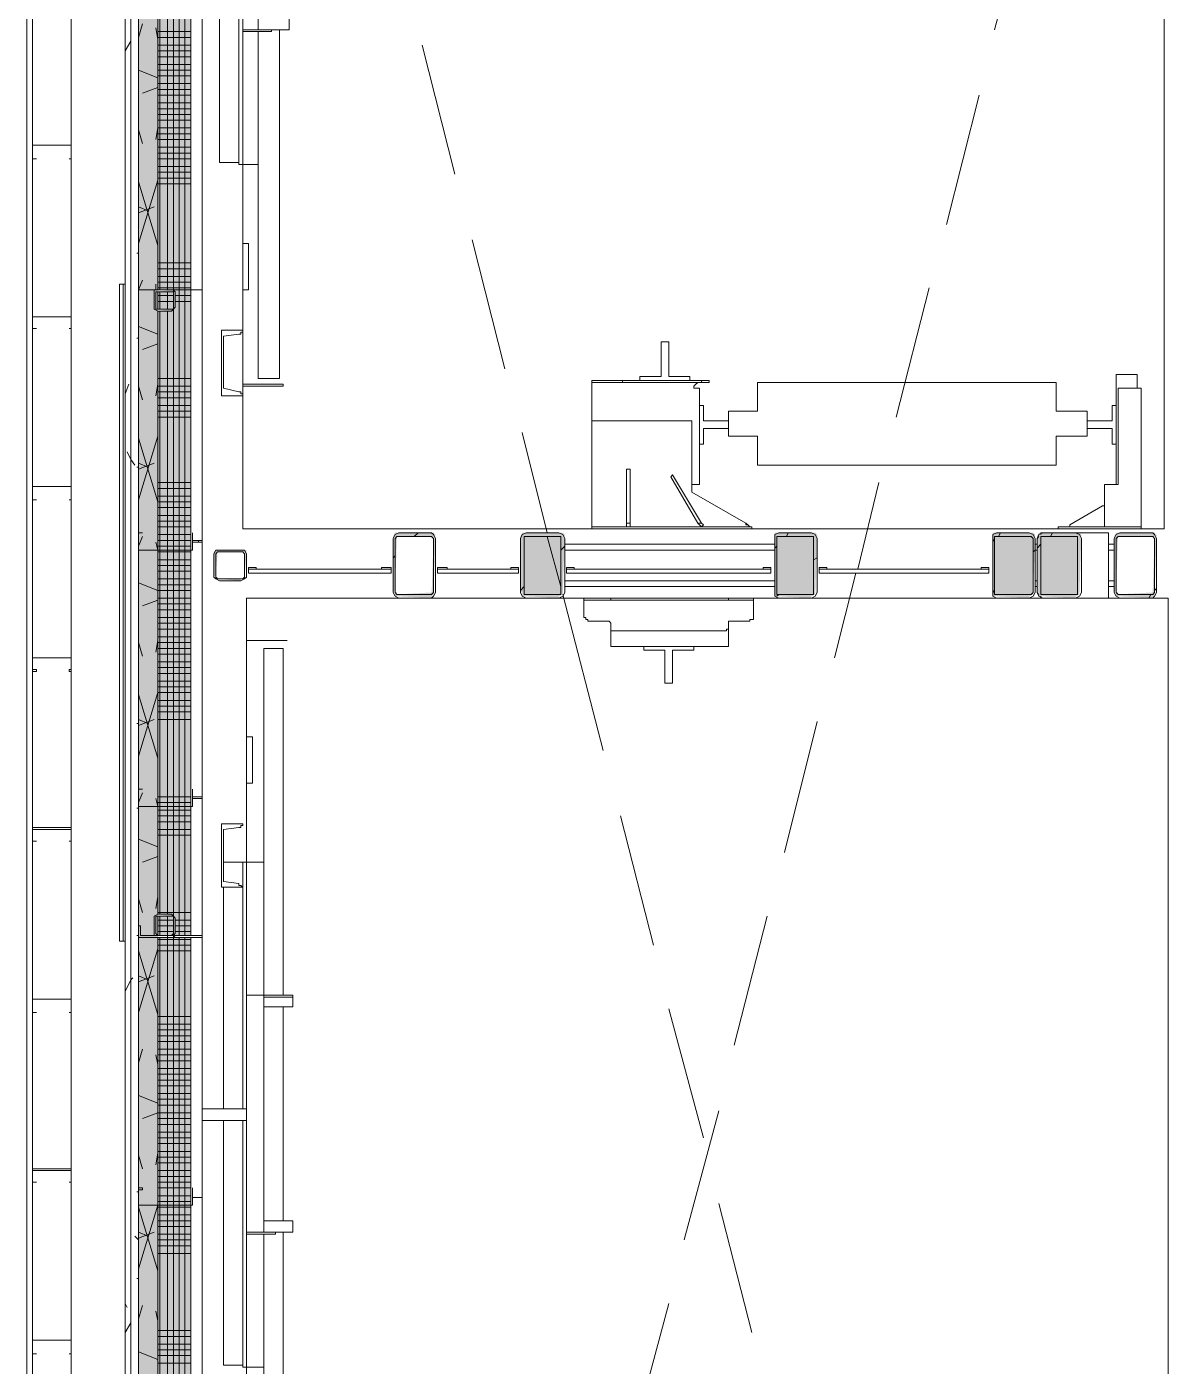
# Model space of a CAD drawing. Header units: metres. Extents: x 98 to 337, y -7 to 53.
# Drawn here: x 141.46 to 144.168, y 29.944 to 33.128 of the extents above; entities that cross this region are included whole.
import ezdxf

# ---------------------------------------------------------------- set-up
doc = ezdxf.new("R2010")
doc.units = ezdxf.units.M
doc.layers.add('PDF_Geometry', color=7, linetype='Continuous', lineweight=0, true_color=0xaaaaaa)
doc.layers.add('PDF_Solid Fills', color=7, linetype='Continuous', lineweight=0, true_color=0xffffff)

msp = doc.modelspace()

# ---------------------------------------------------------------- hatches: boundary and pattern name
at = {"layer": 'PDF_Solid Fills', "lineweight": 0, "transparency": 33554559}
for points in [[(141.7713, 25.4835), (141.7713, 35.522), (141.7255, 35.522), (141.7255, 25.4835)], [(141.7713, 25.4835), (141.7713, 35.522), (141.7255, 35.522), (141.7255, 25.4835)], [(142.431, 31.9208), (142.4265, 31.9253), (142.3348, 31.9253), (142.3303, 31.9162), (142.3303, 31.7833), (142.3348, 31.7879), (142.3394, 31.9162), (142.4265, 31.9162), (142.4219, 31.7833), (142.3394, 31.7787), (142.3394, 31.7833), (142.3348, 31.7833), (142.3348, 31.7741), (142.344, 31.7741), (142.4219, 31.7696), (142.4219, 31.7741), (142.4265, 31.7787)], [(142.738, 31.9208), (142.7335, 31.9253), (142.6372, 31.9253), (142.6327, 31.9162), (142.6327, 31.7833), (142.6372, 31.7833), (142.6372, 31.7741), (142.6464, 31.7741), (142.7243, 31.7696), (142.7243, 31.7741), (142.7335, 31.7787)], [(143.2374, 31.7741), (143.2466, 31.7741), (143.3245, 31.7696), (143.3245, 31.7741), (143.3337, 31.7787), (143.3382, 31.919), (143.3382, 31.9209), (143.3337, 31.9253), (143.2374, 31.9253)], [(143.8559, 31.9208), (143.8514, 31.9253), (143.7552, 31.9253), (143.7552, 31.7741), (143.7643, 31.7741), (143.8422, 31.7696), (143.8422, 31.7741), (143.8514, 31.7787)], [(143.9659, 31.9208), (143.9613, 31.9253), (143.8651, 31.9253), (143.8605, 31.9162), (143.8605, 31.7833), (143.8651, 31.7833), (143.8651, 31.7741), (143.8743, 31.7741), (143.9521, 31.7696), (143.9521, 31.7741), (143.9613, 31.7787)], [(144.1446, 31.9208), (144.14, 31.9253), (144.0484, 31.9253), (144.0438, 31.9162), (144.0438, 31.7833), (144.0484, 31.7879), (144.053, 31.9162), (144.14, 31.9162), (144.1354, 31.7833), (144.053, 31.7787), (144.053, 31.7833), (144.0484, 31.7833), (144.0484, 31.7741), (144.0576, 31.7741), (144.1354, 31.7696), (144.1354, 31.7741), (144.14, 31.7787)]]:
    msp.add_hatch(color=256, dxfattribs=at).paths.add_polyline_path(points)
h = msp.add_hatch(color=256, dxfattribs=at)
h.paths.add_polyline_path([(141.7713, 34.9447), (141.8491, 34.9447), (141.8491, 35.4441), (141.7713, 35.4441)])
h.paths.add_polyline_path([(141.8034, 28.1913), (141.7713, 28.1867), (141.7713, 26.8809), (141.8034, 26.8809), (141.7713, 26.8763), (141.7713, 26.8351), (141.8034, 26.8351), (141.7713, 26.8305), (141.7713, 25.5569), (141.8491, 25.5569), (141.8491, 30.9632), (141.7713, 30.9632), (141.7713, 29.7353), (141.8034, 29.7353), (141.7713, 29.7307), (141.7713, 29.6895), (141.8034, 29.6895), (141.7713, 29.685), (141.7713, 28.2371), (141.8034, 28.2371), (141.7713, 28.2325), (141.7713, 28.1913)])
h.paths.add_polyline_path([(141.7713, 32.4569), (141.8034, 32.4569), (141.7713, 32.4523), (141.7713, 31.0182), (141.8034, 31.0182), (141.7713, 31.0136), (141.7713, 30.9678), (141.8491, 30.9678), (141.8491, 34.9401), (141.7713, 34.9401), (141.7713, 33.8405), (141.8034, 33.8405), (141.7713, 33.8359), (141.7713, 33.7947), (141.8034, 33.7947), (141.7713, 33.7901), (141.7713, 32.5027), (141.8034, 32.5027), (141.7713, 32.4981)])
h = msp.add_hatch(color=256, dxfattribs=at)
h.paths.add_polyline_path([(141.7713, 34.9447), (141.8491, 34.9447), (141.8491, 35.4441), (141.7713, 35.4441)])
h.paths.add_polyline_path([(141.8034, 28.1913), (141.7713, 28.1867), (141.7713, 26.8809), (141.8034, 26.8809), (141.7713, 26.8763), (141.7713, 26.8351), (141.8034, 26.8351), (141.7713, 26.8305), (141.7713, 25.5569), (141.8491, 25.5569), (141.8491, 30.9632), (141.7713, 30.9632), (141.7713, 29.7353), (141.8034, 29.7353), (141.7713, 29.7307), (141.7713, 29.6895), (141.8034, 29.6895), (141.7713, 29.685), (141.7713, 28.2371), (141.8034, 28.2371), (141.7713, 28.2325), (141.7713, 28.1913)])
h.paths.add_polyline_path([(141.7713, 32.4569), (141.8034, 32.4569), (141.7713, 32.4523), (141.7713, 31.0182), (141.8034, 31.0182), (141.7713, 31.0136), (141.7713, 30.9678), (141.8491, 30.9678), (141.8491, 34.9401), (141.7713, 34.9401), (141.7713, 33.8405), (141.8034, 33.8405), (141.7713, 33.8359), (141.7713, 33.7947), (141.8034, 33.7947), (141.7713, 33.7901), (141.7713, 32.5027), (141.8034, 32.5027), (141.7713, 32.4981)])
h = msp.add_hatch(color=256, dxfattribs=at)
h.paths.add_polyline_path([(141.9088, 31.82), (141.9133, 31.8154), (141.9133, 31.82)])
h.paths.add_polyline_path([(141.9179, 31.8154), (141.9682, 31.8109), (141.9683, 31.8109), (141.9683, 31.8154)])
h.paths.add_polyline_path([(141.9775, 31.82), (141.9729, 31.82), (141.9775, 31.8154)])
h.paths.add_polyline_path([(141.9042, 31.82), (141.9088, 31.8245), (141.9133, 31.8796), (141.9775, 31.8796), (141.9775, 31.82), (141.982, 31.8842), (141.9088, 31.8842), (141.9042, 31.8796)])

# ---------------------------------------------------------------- linework, layer by layer
at = {"layer": 'PDF_Geometry', "lineweight": 0}
for points in [[(141.5651, 34.0788), (141.5697, 34.0788), (141.5697, 35.5861), (141.5697, 35.6045), (141.4597, 35.6045), (141.4597, 34.0788), (141.4597, 26.7343), (141.4734, 26.7343), (141.5651, 26.7343)], [(141.7071, 25.4148), (141.7071, 35.5861), (141.6934, 35.5861), (141.6934, 25.4148)], [(141.7071, 35.5724), (141.7071, 25.4331), (141.7255, 25.4331), (141.7255, 35.5724)], [(141.8767, 34.7386), (142.4448, 34.7386), (141.8767, 34.7386), (141.8492, 34.7386), (141.8492, 34.3308), (141.8492, 33.7901), (141.8492, 33.135), (141.8492, 32.5027), (141.8492, 31.8842), (141.8492, 31.2747), (141.8492, 30.9678), (141.8492, 31.2747), (141.8492, 31.8842), (141.8492, 32.5027), (141.8492, 33.135), (141.8492, 33.7901), (141.8492, 34.3308), (141.8492, 34.7386)], [(141.9729, 34.6332), (141.9729, 31.9345), (144.163, 31.9345), (144.163, 34.6332), (141.9729, 34.6332), (141.9729, 31.9345), (144.163, 31.9345), (144.163, 34.6332)], [(141.7713, 32.5027), (141.7713, 33.135), (141.7713, 33.7901), (141.7713, 33.135)], [(142.0095, 33.1487), (142.0829, 33.1487), (142.0829, 33.1212), (142.0095, 33.1212)], [(141.7346, 33.135), (141.7255, 33.1029)], [(141.7667, 33.1258), (141.7713, 33.0983)], [(142.0416, 33.1212), (141.9729, 33.1212), (141.9729, 33.0892), (141.9729, 33.1166), (142.0416, 33.1166)], [(142.0599, 32.8188), (142.0599, 33.1212)], [(141.6934, 33.0708), (141.7071, 33.0937)], [(141.7255, 33.0249), (141.7713, 33.0067)], [(141.8492, 33.0387), (141.7713, 33.0387)], [(141.7713, 32.9838), (141.7346, 32.97)], [(141.7255, 32.8829), (141.7346, 32.8509)], [(141.7713, 32.8875), (141.7667, 32.8601)], [(141.5651, 32.8143), (141.5651, 32.8463), (141.4734, 32.8463), (141.4734, 32.8143), (141.4826, 32.8143), (141.4734, 32.8143), (141.4734, 32.8463), (141.5651, 32.8463), (141.5651, 32.8143), (141.5605, 32.8143)], [(141.7713, 32.7638), (141.7255, 32.6126)], [(141.7255, 32.7592), (141.7713, 32.608)], [(141.7255, 32.6997), (141.7483, 32.6905)], [(141.7621, 32.6997), (141.7255, 32.6859)], [(141.9866, 32.5027), (141.9866, 32.6126), (141.9775, 32.6126), (141.9729, 32.6126), (141.9729, 32.5027), (141.9775, 32.5027)], [(141.7255, 32.5898), (141.7209, 32.5898)], [(141.6797, 30.954), (141.6797, 32.5164)], [(141.6888, 32.5164), (141.6843, 32.5164), (141.6797, 32.5164), (141.6843, 32.5164), (141.6888, 32.5164), (141.6934, 32.5164)], [(141.6797, 30.954), (141.6797, 32.5164)], [(141.6888, 32.5164), (141.6843, 32.5164), (141.6797, 32.5164), (141.6843, 32.5164), (141.6888, 32.5164), (141.6934, 32.5164)], [(141.6888, 30.954), (141.6888, 32.5164)], [(141.6888, 30.954), (141.6888, 32.5164)], [(141.6934, 32.5164), (141.6934, 30.954)], [(141.6934, 32.5164), (141.6934, 30.954)], [(141.7346, 32.5256), (141.7255, 32.5027), (141.7255, 32.4935), (141.7255, 32.5027)], [(141.7667, 32.5164), (141.7667, 32.5027), (141.7713, 32.5027), (141.7667, 32.5027)], [(141.7255, 32.5027), (141.7255, 32.4797), (141.7255, 32.5027), (141.8767, 32.5027), (141.8767, 32.4294), (141.8767, 32.5027)], [(141.7621, 32.4981), (141.7621, 32.5027), (141.7713, 32.5027), (141.8034, 32.5027), (141.808, 32.5027), (141.8125, 32.4981), (141.8125, 32.4614), (141.808, 32.4569), (141.8034, 32.4523), (141.7713, 32.4523), (141.7621, 32.4569), (141.7621, 32.4614)], [(141.7713, 32.4569), (141.8034, 32.4569), (141.808, 32.4569), (141.808, 32.4614), (141.808, 32.4981), (141.8034, 32.4981), (141.7713, 32.4981), (141.7667, 32.4981), (141.7667, 32.4614), (141.7667, 32.4569)], [(141.7713, 32.4981), (141.7713, 32.4889)], [(141.7713, 32.4569), (141.7713, 32.4981)], [(141.7713, 31.0182), (141.7713, 31.2747), (141.7713, 31.8842), (141.7713, 32.4523), (141.7713, 31.8842), (141.7713, 31.2747)], [(141.5651, 32.411), (141.5651, 32.4385), (141.4734, 32.4385), (141.4734, 32.411), (141.4826, 32.411), (141.4734, 32.411), (141.4734, 32.4385), (141.5651, 32.4385), (141.5651, 32.411), (141.5605, 32.411)], [(141.7255, 32.3881), (141.7209, 32.3881)], [(141.7255, 32.4156), (141.7713, 32.3973)], [(141.9729, 32.4065), (141.9729, 32.4019), (141.9683, 32.4019), (141.9683, 32.3973), (141.9637, 32.3973), (141.927, 32.3927), (141.927, 32.269), (141.9637, 32.2599), (141.9683, 32.2599), (141.9683, 32.2553), (141.9729, 32.2553), (141.9729, 32.2507), (141.9225, 32.2507), (141.9225, 32.4065)], [(141.7713, 32.3743), (141.7346, 32.3607)], [(142.9671, 32.3789), (142.9671, 32.2965), (142.9167, 32.2965), (142.9167, 32.2873), (143.0358, 32.2873), (143.0358, 32.2965), (142.9854, 32.2965), (142.9854, 32.3789)], [(142.0691, 32.2736), (142.0691, 32.2781), (141.9729, 32.2781), (141.9729, 32.3469), (141.9729, 32.2736)], [(141.9729, 32.2965), (141.9729, 32.3377)], [(141.9729, 32.3377), (141.9729, 32.2965)], [(141.6934, 32.2553), (141.7026, 32.2781)], [(141.7255, 32.2736), (141.7346, 32.2415)], [(141.7713, 32.2781), (141.7667, 32.2507)], [(143.0588, 32.269), (143.0588, 32.2278)], [(143.1962, 32.214), (143.1962, 32.2827), (143.9063, 32.2827), (143.9063, 32.214), (143.9797, 32.214), (143.9797, 32.1545), (143.9063, 32.1545), (143.9063, 32.0858), (143.1962, 32.0858), (143.1962, 32.1545), (143.1274, 32.1545), (143.1274, 32.214)], [(143.1274, 32.1728), (143.1274, 32.1911), (143.0679, 32.1911), (143.0679, 32.2278), (143.0588, 32.2278), (143.0588, 32.1361), (143.0679, 32.1361), (143.0679, 32.1728)], [(143.9797, 32.1911), (143.9797, 32.1728), (144.0392, 32.1728), (144.0392, 32.1361), (144.0484, 32.1361), (144.0484, 32.2278), (144.0392, 32.2278), (144.0392, 32.1911)], [(142.8022, 31.9391), (143.1825, 31.9391), (143.1779, 31.9391), (143.1733, 31.9437), (143.1687, 31.9483), (143.1733, 31.9437), (143.1779, 31.9391), (143.1825, 31.9391), (143.1779, 31.9391), (143.1733, 31.9437), (143.1687, 31.9437), (143.1687, 31.9483), (143.0404, 32.0216), (143.0404, 32.1911), (142.8022, 32.1911), (142.8022, 31.9483), (142.8022, 31.9437), (142.8022, 31.9391), (142.8022, 31.9345)], [(141.7713, 32.1545), (141.7255, 32.0032)], [(141.7255, 32.1499), (141.7713, 31.9987)], [(143.0588, 32.1361), (143.0588, 32.0399)], [(141.698, 32.1178), (141.7071, 32.0994), (141.7163, 32.0858), (141.7071, 32.0994)], [(141.7255, 32.0812), (141.7209, 32.0812)], [(141.7255, 32.0903), (141.7483, 32.0812)], [(141.7621, 32.0903), (141.7255, 32.0766)], [(142.8938, 31.9391), (142.8846, 31.9391), (142.8846, 31.9483), (142.8846, 32.0766), (142.8938, 32.0766), (142.8938, 31.9483)], [(141.5651, 32.0032), (141.5651, 32.0308), (141.5651, 32.0354), (141.4734, 32.0354), (141.4734, 32.0308), (141.4734, 32.0032), (141.4826, 32.0032), (141.4734, 32.0032), (141.4734, 32.0308), (141.4734, 32.0354), (141.5651, 32.0354), (141.5651, 32.0308), (141.5651, 32.0032), (141.5605, 32.0032)], [(143.0679, 31.9437), (143.0634, 31.9391), (143.0542, 31.9483), (142.99, 32.0582), (142.9946, 32.0628), (143.0634, 31.9483)], [(144.0209, 32.0399), (144.0484, 32.0399), (144.0209, 32.0399), (144.0209, 31.9896)], [(143.9385, 31.9391), (143.9385, 31.9437), (144.0163, 31.9896), (144.0209, 31.9896), (144.0163, 31.9896), (143.9385, 31.9437)], [(141.8538, 31.907), (141.8767, 31.907), (141.8767, 31.9025), (141.8767, 31.8887), (141.8767, 31.9253), (141.8767, 31.9208), (141.8767, 31.9253), (141.8767, 31.8842), (141.8767, 31.9025), (141.8538, 31.9025), (141.8538, 31.8842), (141.7255, 31.8842), (141.7255, 31.9253), (141.7346, 31.9253), (141.7255, 31.9253), (141.7255, 31.8842), (141.8538, 31.8842), (141.8538, 31.9253)], [(141.7346, 31.9162), (141.7255, 31.8933)], [(142.431, 31.9116), (142.4265, 31.9208), (142.4219, 31.9253), (142.344, 31.9253), (142.3348, 31.9208), (142.3303, 31.9116), (142.3303, 31.7833), (142.3348, 31.7741), (142.344, 31.7696), (142.4219, 31.7696), (142.4265, 31.7741), (142.431, 31.7833)], [(142.344, 31.9162), (142.4219, 31.9162), (142.4265, 31.9116), (142.4265, 31.7833), (142.4219, 31.7787), (142.344, 31.7787), (142.3394, 31.7787), (142.3348, 31.7833), (142.3348, 31.9116), (142.3394, 31.9162)], [(142.738, 31.9116), (142.7335, 31.9208), (142.7243, 31.9253), (142.6464, 31.9253), (142.6372, 31.9208), (142.6327, 31.9116), (142.6327, 31.7833), (142.6372, 31.7741), (142.6464, 31.7696), (142.7243, 31.7696), (142.7335, 31.7741), (142.738, 31.7833)], [(142.6464, 31.9162), (142.7243, 31.9162), (142.7289, 31.9162), (142.7289, 31.9116), (142.7289, 31.7833), (142.7289, 31.7787), (142.7243, 31.7787), (142.6464, 31.7787), (142.6418, 31.7787), (142.6418, 31.7833), (142.6418, 31.9116), (142.6418, 31.9162)], [(143.1046, 31.9345), (143.1, 31.9345), (143.1046, 31.9345), (143.1458, 31.9345), (143.1046, 31.9345), (143.1, 31.9345)], [(143.3383, 31.9116), (143.3337, 31.9208), (143.3245, 31.9253), (143.2466, 31.9253), (143.2374, 31.9208), (143.2374, 31.9116), (143.2374, 31.7833), (143.2374, 31.7741), (143.2466, 31.7696), (143.3245, 31.7696), (143.3337, 31.7741), (143.3383, 31.7833)], [(143.2466, 31.9162), (143.3245, 31.9162), (143.3291, 31.9162), (143.3291, 31.9116), (143.3291, 31.7833), (143.3291, 31.7787), (143.3245, 31.7787), (143.2466, 31.7787), (143.242, 31.7787), (143.242, 31.7833), (143.242, 31.9116), (143.242, 31.9162)], [(143.8559, 31.9116), (143.8514, 31.9208), (143.8422, 31.9253), (143.7643, 31.9253), (143.7552, 31.9208), (143.7552, 31.9116), (143.7552, 31.7833), (143.7552, 31.7741), (143.7643, 31.7696), (143.8422, 31.7696), (143.8514, 31.7741), (143.8559, 31.7833)], [(143.7643, 31.9162), (143.8422, 31.9162), (143.8468, 31.9162), (143.8514, 31.9116), (143.8514, 31.7833), (143.8468, 31.7787), (143.8422, 31.7787), (143.7643, 31.7787), (143.7597, 31.7787), (143.7597, 31.7833), (143.7597, 31.9116), (143.7597, 31.9162)], [(143.8605, 31.7833), (143.8651, 31.7741), (143.8743, 31.7696), (143.9521, 31.7696), (143.9613, 31.7741), (143.9659, 31.7833), (143.9659, 31.9116), (143.9613, 31.9208), (143.9521, 31.9253), (143.8743, 31.9253), (143.8651, 31.9208), (143.8605, 31.9116)], [(143.8605, 31.8979), (143.8605, 31.9116), (143.8651, 31.9162), (143.8605, 31.9116)], [(143.9521, 31.7787), (143.8743, 31.7787), (143.8697, 31.7787), (143.8697, 31.7833), (143.8697, 31.9116), (143.8697, 31.9162), (143.8743, 31.9162), (143.9521, 31.9162), (143.9567, 31.9162), (143.9567, 31.9116), (143.9567, 31.7833), (143.9567, 31.7787)], [(143.8743, 31.9253), (143.9521, 31.9253)], [(144.0301, 31.8979), (144.0301, 31.9116), (144.0301, 31.9162), (144.0301, 31.9208), (144.0301, 31.9162), (144.0301, 31.9116)], [(144.1446, 31.9116), (144.14, 31.9208), (144.1354, 31.9253), (144.0576, 31.9253), (144.0484, 31.9208), (144.0438, 31.9116), (144.0438, 31.7833), (144.0484, 31.7741), (144.0576, 31.7696), (144.1354, 31.7696), (144.14, 31.7741), (144.1446, 31.7833)], [(144.0576, 31.9162), (144.1354, 31.9162), (144.14, 31.9116), (144.14, 31.7833), (144.1354, 31.7787), (144.0576, 31.7787), (144.053, 31.7787), (144.0484, 31.7833), (144.0484, 31.9116), (144.053, 31.9162)], [(144.085, 31.9345), (144.0667, 31.9345)], [(141.7255, 31.8887), (141.7255, 31.8842)], [(141.7667, 31.9025), (141.7713, 31.8842), (141.7713, 31.8796), (141.7713, 31.8842)], [(141.9042, 31.82), (141.9088, 31.8154), (141.9179, 31.8109), (141.9683, 31.8109), (141.9775, 31.8154), (141.982, 31.82), (141.982, 31.875), (141.9775, 31.8842), (141.9683, 31.8842), (141.9179, 31.8842), (141.9088, 31.8842), (141.9042, 31.875)], [(141.9683, 31.8154), (141.9179, 31.8154), (141.9133, 31.8154), (141.9088, 31.82), (141.9088, 31.875), (141.9133, 31.8796), (141.9179, 31.8796), (141.9683, 31.8796), (141.9729, 31.8796), (141.9775, 31.875), (141.9775, 31.82), (141.9729, 31.8154)], [(143.2374, 31.8979), (142.738, 31.8979), (142.738, 31.8842), (143.2374, 31.8842)], [(143.8559, 31.8979), (143.8605, 31.8979)], [(143.8605, 31.8109), (143.8605, 31.8842)], [(144.0301, 31.8979), (144.0438, 31.8979)], [(144.0301, 31.8109), (144.0301, 31.8842)], [(142.005, 31.8429), (142.005, 31.8383), (141.9866, 31.8383), (141.9866, 31.8429)], [(142.3257, 31.8429), (142.3257, 31.8383), (142.3027, 31.8383), (142.3027, 31.8429)], [(142.4586, 31.8429), (142.4586, 31.8383), (142.4356, 31.8383), (142.4356, 31.8429)], [(142.6281, 31.8429), (142.6281, 31.8383), (142.6097, 31.8383), (142.6097, 31.8429)], [(142.7426, 31.8429), (142.7426, 31.8383)], [(142.7609, 31.8429), (142.7426, 31.8429), (142.7609, 31.8429), (142.7609, 31.8383)], [(142.7609, 31.8429), (142.7609, 31.8383), (142.7426, 31.8383), (142.7426, 31.8429)], [(143.2283, 31.8429), (143.2099, 31.8429), (143.2099, 31.8383), (143.2099, 31.8429), (143.2283, 31.8429), (143.2283, 31.8383)], [(143.2283, 31.8429), (143.2283, 31.8383), (143.2099, 31.8383), (143.2099, 31.8429)], [(143.3611, 31.8429), (143.3611, 31.8383), (143.3428, 31.8383), (143.3428, 31.8429)], [(143.746, 31.8429), (143.746, 31.8383), (143.7277, 31.8383), (143.7277, 31.8429)], [(142.3257, 31.8383), (141.9866, 31.8383), (141.9866, 31.8291), (142.3257, 31.8291)], [(142.4356, 31.8291), (142.6281, 31.8291), (142.6281, 31.8383), (142.4356, 31.8383)], [(142.7426, 31.8291), (142.7426, 31.8383), (143.2283, 31.8383), (143.2283, 31.8291)], [(142.7426, 31.8291), (142.7426, 31.8383), (143.2283, 31.8383), (143.2283, 31.8291)], [(142.7426, 31.8291), (143.2283, 31.8291), (143.2283, 31.8383), (142.7426, 31.8383)], [(143.3428, 31.8291), (143.746, 31.8291), (143.746, 31.8383), (143.3428, 31.8383)], [(141.7255, 31.8063), (141.7713, 31.7879)], [(143.2374, 31.8109), (142.738, 31.8109), (142.738, 31.7971), (143.2374, 31.7971)], [(143.8559, 31.8109), (143.8605, 31.8109)], [(143.8605, 31.7971), (143.8559, 31.7971)], [(143.8651, 31.7787), (143.8605, 31.7833), (143.8605, 31.7971), (143.8605, 31.7833)], [(144.0301, 31.8109), (144.0438, 31.8109)], [(144.0301, 31.7833), (144.0301, 31.7971), (144.0301, 31.7833), (144.0301, 31.7787), (144.0301, 31.7741), (144.0301, 31.7787)], [(144.0301, 31.7833), (144.0301, 31.7971), (144.0301, 31.7833), (144.0301, 31.7787), (144.0301, 31.7741), (144.0301, 31.7787)], [(141.7713, 31.765), (141.7346, 31.7513)], [(141.8492, 31.7696), (141.7713, 31.7696)], [(141.982, 31.7696), (141.982, 29.0709), (144.1721, 29.0709), (144.1721, 31.7696), (141.982, 31.7696), (141.982, 29.0709), (144.1721, 29.0709), (144.1721, 31.7696)], [(143.187, 31.7696), (143.1825, 31.7696), (143.1779, 31.7696), (143.132, 31.7696), (143.1274, 31.7696), (143.1228, 31.7696), (143.1183, 31.7696), (142.8525, 31.7696), (142.8479, 31.7696), (142.8434, 31.7696), (142.8388, 31.7696), (142.793, 31.7696), (142.7884, 31.7696), (142.7839, 31.7696), (142.7884, 31.7696), (142.793, 31.7696), (142.8388, 31.7696), (142.8434, 31.7696), (142.8479, 31.7696), (142.8525, 31.7696), (143.1183, 31.7696), (143.1228, 31.7696), (143.1274, 31.7696), (143.132, 31.7696), (143.1779, 31.7696), (143.1825, 31.7696)], [(142.7839, 31.765), (142.7884, 31.765), (142.793, 31.765), (142.8388, 31.765), (142.8434, 31.765), (142.8479, 31.765), (142.8525, 31.765), (143.1183, 31.765), (143.1228, 31.765), (143.1274, 31.765), (143.132, 31.765), (143.1779, 31.765), (143.1825, 31.765), (143.187, 31.765), (143.187, 31.7605), (143.187, 31.7238), (143.187, 31.7192), (143.1825, 31.7192), (143.1779, 31.7192), (143.1779, 31.7147), (143.132, 31.7147), (143.1274, 31.7147), (143.1274, 31.7101), (143.1274, 31.7009), (143.1274, 31.6963), (143.1228, 31.6963), (143.1228, 31.6917), (143.1183, 31.6917), (142.8525, 31.6917), (142.8479, 31.6917), (142.8479, 31.6963), (142.8479, 31.7009), (142.8479, 31.7101), (142.8434, 31.7147), (142.8388, 31.7147), (142.793, 31.7147), (142.793, 31.7192), (142.7884, 31.7192), (142.7884, 31.7238), (142.7839, 31.7238), (142.7839, 31.7605)], [(142.8343, 31.7696), (142.8067, 31.7696)], [(142.8479, 31.765), (142.8479, 31.7696)], [(143.1274, 31.7696), (143.1274, 31.765)], [(143.1641, 31.7696), (143.1366, 31.7696), (143.132, 31.7696), (143.1366, 31.7696), (143.132, 31.7696), (143.1366, 31.7696)], [(144.0301, 31.7696), (143.8697, 31.7696)], [(143.9521, 31.7696), (143.8743, 31.7696)], [(141.7255, 31.6642), (141.7346, 31.6321)], [(141.7713, 31.6688), (141.7667, 31.6413)], [(142.0783, 31.6688), (141.982, 31.6688), (141.982, 31.5955), (141.982, 31.6688)], [(142.9946, 31.568), (142.9946, 31.6459), (143.045, 31.6459), (143.045, 31.655), (142.9259, 31.655), (142.9259, 31.6459), (142.9763, 31.6459), (142.9763, 31.568)], [(141.5651, 31.5955), (141.5651, 31.6276), (141.4734, 31.6276), (141.4734, 31.5955), (141.4826, 31.5955), (141.4826, 31.6001), (141.4734, 31.6001), (141.4734, 31.6276), (141.5651, 31.6276), (141.5651, 31.6001), (141.5605, 31.6001), (141.5605, 31.5955)], [(141.982, 31.6093), (141.982, 31.6459)], [(141.982, 31.6459), (141.982, 31.6093)], [(141.7713, 31.5451), (141.7255, 31.3939)], [(141.7255, 31.5405), (141.7713, 31.3893)], [(141.7255, 31.4718), (141.7209, 31.4718)], [(141.7255, 31.481), (141.7483, 31.4718)], [(141.7621, 31.481), (141.7255, 31.4672)], [(141.9958, 31.3298), (141.9958, 31.4397), (141.9866, 31.4397), (141.982, 31.4397), (141.982, 31.3298), (141.9866, 31.3298)], [(141.8538, 31.2977), (141.8767, 31.2977), (141.8767, 31.2931), (141.8767, 31.2747), (141.8767, 31.316), (141.8767, 31.3114), (141.8767, 31.316), (141.8767, 31.2747), (141.8767, 31.2931), (141.8538, 31.2931), (141.8538, 31.2747), (141.7301, 31.2747), (141.7255, 31.2747), (141.7255, 31.316), (141.7301, 31.316), (141.7346, 31.316), (141.7301, 31.316), (141.7255, 31.316), (141.7255, 31.2747), (141.7301, 31.2747), (141.8538, 31.2747), (141.8538, 31.316)], [(141.7346, 31.3069), (141.7255, 31.2839), (141.7255, 31.2747), (141.7255, 31.2839)], [(141.7255, 31.2702), (141.7209, 31.2702)], [(141.7667, 31.2931), (141.7713, 31.2747), (141.7713, 31.2702), (141.7713, 31.2747)], [(141.5651, 31.1923), (141.5651, 31.2198), (141.5651, 31.2243), (141.4734, 31.2243), (141.4734, 31.2198), (141.4734, 31.1923), (141.4826, 31.1923), (141.4734, 31.1923), (141.4734, 31.2198), (141.5651, 31.2198), (141.5651, 31.1923), (141.5605, 31.1923)], [(141.9729, 31.2335), (141.9729, 31.2289), (141.9683, 31.2289), (141.9683, 31.2243), (141.9637, 31.2243), (141.927, 31.2198), (141.927, 31.0961), (141.9637, 31.0915), (141.9637, 31.0869), (141.9683, 31.0869), (141.9729, 31.0823), (141.9225, 31.0823), (141.9225, 31.2335)], [(141.7255, 31.1969), (141.7713, 31.1785)], [(141.7713, 31.1557), (141.7346, 31.1419)], [(142.0691, 30.8257), (142.0691, 31.1236)], [(141.7255, 31.0549), (141.7346, 31.0228)], [(141.7713, 31.0595), (141.7667, 31.0319)], [(141.7255, 30.9907), (141.7301, 30.9907), (141.7301, 30.9678), (141.8767, 30.9678), (141.8767, 31.0411), (141.8767, 30.9632), (141.7255, 30.9632)], [(141.7621, 31.009), (141.7621, 30.9724), (141.7621, 30.9678), (141.7713, 30.9678), (141.8034, 30.9678), (141.808, 30.9678), (141.8125, 30.9724), (141.8125, 31.009), (141.808, 31.0136), (141.8034, 31.0182), (141.7713, 31.0182), (141.7621, 31.0136)], [(141.7667, 31.009), (141.7667, 31.0136), (141.7713, 31.0136), (141.8034, 31.0136), (141.808, 31.0136), (141.808, 31.009), (141.808, 30.9724), (141.8034, 30.9678), (141.7713, 30.9678), (141.7667, 30.9724)], [(141.7713, 30.9678), (141.7713, 31.0136)], [(141.6888, 30.954), (141.6934, 30.954), (141.6888, 30.954), (141.6843, 30.954), (141.6797, 30.954), (141.6843, 30.954)], [(141.6888, 30.954), (141.6934, 30.954), (141.6888, 30.954), (141.6843, 30.954), (141.6797, 30.954), (141.6843, 30.954)], [(141.7255, 30.9678), (141.7209, 30.9678)], [(141.7713, 29.7353), (141.7713, 30.3264), (141.7713, 30.9632), (141.7713, 30.3264)], [(141.7713, 30.9358), (141.7255, 30.7846)], [(141.7255, 30.9312), (141.7713, 30.78)], [(141.6934, 30.8349), (141.7071, 30.8624), (141.7117, 30.867), (141.7071, 30.8624)], [(141.7255, 30.8716), (141.7483, 30.8624)], [(141.7621, 30.8716), (141.7255, 30.8578)], [(142.0508, 30.8257), (141.982, 30.8257), (141.982, 30.8578), (141.982, 30.8257)], [(142.092, 30.7983), (142.0232, 30.7983), (142.0232, 30.8212), (142.0232, 30.8257), (142.092, 30.8257), (142.092, 30.8212)], [(141.5651, 30.7846), (141.5651, 30.8166), (141.4734, 30.8166), (141.4734, 30.7846), (141.4826, 30.7846), (141.4734, 30.7846), (141.4734, 30.8166), (141.5651, 30.8166), (141.5651, 30.7846), (141.5605, 30.7846)], [(142.092, 30.8212), (142.0232, 30.8212)], [(142.0691, 30.5417), (142.0691, 30.7983)], [(142.0691, 30.2897), (142.0691, 30.7983), (142.0691, 30.5417), (142.0691, 30.2897), (142.0691, 30.5417)], [(141.7346, 30.6975), (141.7255, 30.6654)], [(141.7667, 30.6837), (141.7713, 30.6608)], [(141.7255, 30.5875), (141.7713, 30.5692)], [(141.7713, 30.5463), (141.7346, 30.5325)], [(141.8492, 30.5005), (141.7713, 30.5005)], [(141.7255, 30.4454), (141.7346, 30.4134)], [(141.7713, 30.45), (141.7667, 30.4226)], [(141.5651, 30.3814), (141.5651, 30.4088), (141.5651, 30.4134), (141.4734, 30.4134), (141.4734, 30.4088), (141.4734, 30.3814), (141.4826, 30.3814), (141.4734, 30.3814), (141.4734, 30.4088), (141.5651, 30.4088), (141.5651, 30.3814), (141.5605, 30.3814)], [(141.7255, 30.3584), (141.7209, 30.3584)], [(141.8538, 30.3447), (141.8767, 30.3447), (141.8767, 30.3264), (141.8767, 30.363), (141.8767, 30.3584), (141.8767, 30.363), (141.8767, 30.3264), (141.8767, 30.3447), (141.8538, 30.3447), (141.8538, 30.3264), (141.7301, 30.3264), (141.7255, 30.3264), (141.7255, 30.363), (141.7255, 30.3676), (141.7301, 30.3676), (141.7346, 30.3676), (141.7346, 30.363), (141.7301, 30.363), (141.7255, 30.363), (141.7255, 30.3264), (141.7301, 30.3264), (141.8538, 30.3264), (141.8538, 30.3676)], [(141.7713, 30.3264), (141.7255, 30.1751)], [(141.7255, 30.3218), (141.7713, 30.1705)], [(142.0232, 30.2897), (142.092, 30.2897), (142.092, 30.2622), (142.0232, 30.2622)], [(141.7163, 30.253), (141.7255, 30.2439)], [(141.7255, 30.2622), (141.7483, 30.253)], [(141.7621, 30.2622), (141.7255, 30.2485)], [(142.0508, 30.2622), (141.982, 30.2622), (141.982, 30.2256), (141.982, 30.2576), (142.0508, 30.2576)], [(142.0691, 29.9599), (142.0691, 30.2622)], [(141.7255, 30.1523), (141.7209, 30.1523)], [(141.6934, 30.0927), (141.698, 30.0835)], [(141.7346, 30.0881), (141.7255, 30.0561)], [(141.7667, 30.0743), (141.7713, 30.0515)], [(141.6934, 30.024), (141.7071, 30.0469)], [(141.5651, 29.9736), (141.5651, 30.0056), (141.4734, 30.0056), (141.4734, 29.9736), (141.4826, 29.9736), (141.4734, 29.9736), (141.4734, 30.0056), (141.5651, 30.0056), (141.5651, 29.9736), (141.5605, 29.9736)], [(141.7255, 29.9781), (141.7713, 29.9599)]]:
    msp.add_lwpolyline(points, close=True, dxfattribs=at)
for points in [[(142.1561, 25.401), (145.1297, 25.401), (145.6749, 25.401), (145.6749, 25.5247), (145.1297, 25.5247), (145.1297, 25.5797), (145.1297, 35.4762), (145.6337, 35.4762), (145.6337, 35.6045), (145.1297, 35.6045), (144.9464, 35.6045), (141.6934, 35.6045), (141.6934, 35.4212), (141.6934, 25.5797), (141.6934, 25.401), (141.8263, 25.401)], [(141.6934, 25.401), (141.6934, 35.6045), (141.6934, 25.401)], [(145.1113, 25.4148), (145.0976, 25.4148), (141.7071, 25.4148), (141.7071, 25.4331), (141.7071, 25.5797), (141.7071, 35.4212), (141.7071, 35.5724), (141.7071, 35.5861), (144.9464, 35.5861), (145.0976, 35.5861), (145.1113, 35.5861)], [(141.7255, 25.5797), (141.7255, 35.4212), (141.7255, 35.522), (141.7255, 35.5724), (141.8767, 35.5724), (142.454, 35.5724), (143.0634, 35.5724), (143.6727, 35.5724), (144.2821, 35.5724), (144.9464, 35.5724), (144.2821, 35.5724), (143.6727, 35.5724), (143.0634, 35.5724), (142.454, 35.5724), (141.8767, 35.5724), (141.7071, 35.5724), (141.7071, 35.5861), (145.0976, 35.5861), (145.0976, 35.5724), (144.951, 35.5724), (145.0472, 35.5724), (145.0976, 35.5724), (145.0976, 35.4945)], [(141.7713, 34.9447), (141.7713, 35.522), (141.7255, 35.522), (141.7255, 25.4835), (141.7713, 25.4835), (141.7713, 25.905), (141.7713, 26.5144), (141.7713, 26.8305)], [(141.8492, 30.9678), (141.8492, 31.2747), (141.8492, 31.8842), (141.8492, 32.5027), (141.8492, 33.135), (141.8492, 33.7901), (141.8492, 34.3308), (141.8492, 34.9401), (141.8492, 34.8622), (141.8767, 34.8622), (141.8767, 35.4212), (141.8492, 35.4212), (141.8492, 34.9447), (141.8492, 35.4212), (141.8492, 35.4441), (141.8767, 35.4441), (144.9464, 35.4441), (144.9739, 35.4441), (144.9739, 25.5797)], [(141.478, 26.6014), (141.478, 25.2911), (141.4597, 25.2911), (142.2432, 25.2911), (142.2432, 25.401), (145.1297, 25.401), (145.1297, 25.3919), (145.1297, 25.401), (145.1343, 25.401), (145.1297, 25.401), (145.1113, 25.401), (145.0976, 25.401), (141.6934, 25.401), (141.6934, 25.4148), (141.6934, 25.5797), (141.6934, 35.4212)], [(144.1721, 26.1845), (141.8996, 26.1845), (141.8996, 26.0012), (144.3554, 26.0012), (144.3554, 26.015), (144.3554, 26.1845), (144.3554, 34.711), (144.3554, 34.8806), (144.3554, 34.8943), (141.8767, 34.8943), (141.8767, 35.4212), (144.9464, 35.4212), (144.9464, 25.5797), (141.8767, 25.5797), (141.8767, 26.8809), (141.8767, 28.1867), (141.8767, 29.7353), (141.8767, 30.9632)], [(141.8217, 30.9678), (141.8217, 31.2747), (141.8217, 31.8842), (141.8217, 32.5027), (141.8217, 33.135), (141.8217, 33.7901), (141.8217, 34.3308), (141.8217, 34.9401)], [(141.8354, 30.9678), (141.8354, 31.2747), (141.8354, 31.8842), (141.8354, 32.5027), (141.8354, 33.135), (141.8354, 33.7901), (141.8354, 34.3308), (141.8354, 34.9401)], [(141.8767, 30.9678), (141.8767, 32.5027), (141.8767, 33.7901), (141.8767, 34.711), (144.195, 34.711), (144.195, 34.7386), (143.6864, 34.7386), (144.195, 34.7386), (144.195, 34.711), (144.195, 26.1845), (144.195, 34.711), (144.1721, 34.711), (144.1171, 34.5049)], [(141.8767, 30.9678), (141.8767, 32.5027), (141.8767, 33.7901), (141.8767, 34.711), (144.1721, 34.711)], [(141.9637, 33.9505), (141.9637, 34.0009), (142.0095, 34.0009), (142.0095, 33.6848), (142.0095, 33.1212), (142.0095, 33.6848), (142.0095, 34.5095), (142.0599, 34.5095), (142.0599, 33.6848), (142.0599, 33.9825), (142.0599, 33.6848), (142.0599, 33.9871)], [(141.4734, 26.7343), (141.4734, 34.0788), (141.4597, 34.0788)], [(141.7713, 32.5027), (141.7713, 33.135), (141.7713, 33.7901)], [(141.7759, 32.5027), (141.7759, 33.135), (141.7759, 33.7901)], [(141.7942, 32.5027), (141.7942, 33.7901)], [(143.7597, 33.1212), (143.8422, 33.4281)], [(141.9637, 32.8051), (141.9179, 32.8051), (141.9179, 33.3869)], [(142.0095, 32.3285), (142.0095, 32.8005), (141.9637, 32.8005), (141.9637, 33.3869)], [(141.7713, 33.1166), (141.8492, 33.1166)], [(142.0599, 32.8051), (142.0599, 33.1212), (142.0599, 32.2919), (142.0095, 32.2919), (142.0095, 33.1166), (142.0095, 32.8005), (141.9637, 32.8005), (141.9637, 32.8509)], [(142.0095, 33.1212), (142.0829, 33.1212), (142.0095, 33.1212)], [(142.0599, 32.3285), (142.0599, 33.1212), (142.0599, 32.8188)], [(141.7713, 33.1029), (141.8492, 33.1029)], [(141.7713, 33.0846), (141.8492, 33.0846)], [(141.7713, 33.0708), (141.8492, 33.0708)], [(141.7713, 33.057), (141.8492, 33.057)], [(142.399, 33.0846), (142.4768, 32.7776)], [(141.7713, 33.0249), (141.8492, 33.0249)], [(141.7713, 33.0112), (141.8492, 33.0112)], [(141.7713, 32.9929), (141.8492, 32.9929)], [(141.7713, 32.9792), (141.8492, 32.9792)], [(141.7713, 32.9654), (141.8492, 32.9654)], [(143.6452, 32.6584), (143.7231, 32.9654)], [(141.7713, 32.9471), (141.8492, 32.9471)], [(141.7713, 32.9333), (141.8492, 32.9333)], [(141.7713, 32.9196), (141.8492, 32.9196)], [(141.7713, 32.9059), (141.8492, 32.9059)], [(141.7713, 32.8875), (141.8492, 32.8875)], [(141.7713, 32.8738), (141.8492, 32.8738)], [(141.7713, 32.8601), (141.8492, 32.8601)], [(141.7713, 32.8417), (141.8492, 32.8417)], [(141.7713, 32.828), (141.8492, 32.828)], [(141.7713, 32.8143), (141.8492, 32.8143)], [(141.7713, 32.7959), (141.8492, 32.7959)], [(141.7713, 32.7821), (141.8492, 32.7821)], [(141.7713, 32.7684), (141.8492, 32.7684)], [(141.7713, 32.7546), (141.8492, 32.7546)], [(141.9729, 32.6126), (141.9729, 32.5027)], [(142.5181, 32.6218), (142.596, 32.3148)], [(141.9729, 32.5622), (141.9729, 32.5576), (141.9729, 32.5622), (141.9729, 32.5943), (141.9729, 32.5989), (141.9729, 32.5943)], [(141.7713, 32.5668), (141.8492, 32.5668)], [(141.7713, 32.553), (141.8492, 32.553)], [(141.9729, 32.5118), (141.9729, 32.5072), (141.9729, 32.5118), (141.9729, 32.5439), (141.9729, 32.5485), (141.9729, 32.5439)], [(141.7713, 32.5348), (141.8492, 32.5348)], [(141.7713, 32.521), (141.8492, 32.521)], [(141.7713, 32.5072), (141.8492, 32.5072)], [(141.7713, 32.4569), (141.7713, 32.4981)], [(141.7713, 32.4889), (141.808, 32.4889)], [(141.7759, 32.4569), (141.7759, 32.4981)], [(141.7942, 32.4569), (141.7942, 32.4981)], [(141.8125, 32.4889), (141.8492, 32.4889)], [(143.5261, 32.2002), (143.604, 32.5072)], [(141.7713, 32.4751), (141.808, 32.4751)], [(141.7713, 31.0182), (141.7713, 31.2747), (141.7713, 31.8842), (141.7713, 32.4523)], [(141.7759, 31.0182), (141.7759, 31.2747), (141.7759, 31.8842), (141.7759, 32.4523)], [(141.7942, 31.0182), (141.7942, 32.4523)], [(141.8125, 32.4751), (141.8492, 32.4751)], [(141.9729, 32.3377), (141.9729, 32.2965), (141.9729, 32.3377)], [(141.9729, 32.2965), (141.9729, 32.3377)], [(141.9729, 32.2965), (141.9729, 32.3377)], [(141.7713, 32.2919), (141.8492, 32.2919)], [(144.0484, 32.0399), (144.0484, 32.3011), (144.053, 32.3011), (144.0576, 32.3011), (144.0621, 32.3011), (144.0988, 32.3011), (144.0988, 32.269), (144.0988, 32.3011), (144.0621, 32.3011), (144.0576, 32.3011), (144.053, 32.3011), (144.0484, 32.3011)], [(141.7713, 32.2736), (141.8492, 32.2736)], [(141.7713, 32.2599), (141.8492, 32.2599)], [(143.045, 32.2736), (143.0496, 32.2781), (143.0542, 32.2827), (142.9946, 32.2827), (142.935, 32.2827), (142.8755, 32.2827), (142.8113, 32.2827), (142.8022, 32.2827), (142.8022, 32.2873), (142.8113, 32.2873), (142.8755, 32.2873), (142.8022, 32.2873), (142.8022, 32.2827), (142.8022, 32.2736), (142.8022, 32.0399), (142.8022, 32.2736), (142.8022, 32.2781), (142.8022, 32.2827), (142.8022, 32.2873), (142.8755, 32.2873), (143.0634, 32.2873), (143.0816, 32.2873), (143.0816, 32.2827), (143.0634, 32.2827), (142.8755, 32.2827), (142.8022, 32.2827), (142.8022, 32.2781), (142.8022, 32.2736), (142.8022, 32.2827), (142.8022, 32.2873), (142.8113, 32.2873), (142.8755, 32.2873), (142.8755, 32.2827)], [(143.0634, 32.2827), (143.0634, 32.2873), (143.0816, 32.2873), (143.0816, 32.2827), (143.0634, 32.2827), (143.0542, 32.2827), (143.0496, 32.2781), (143.045, 32.2736), (143.045, 32.269), (143.0496, 32.269), (143.0542, 32.269)], [(143.045, 32.269), (143.0496, 32.269), (143.0542, 32.269), (143.0588, 32.269)], [(144.108, 31.9391), (144.108, 31.9345), (143.9109, 31.9345), (144.108, 31.9345), (144.108, 31.9391), (144.108, 32.269), (144.108, 31.9391), (143.9109, 31.9391), (143.9109, 31.9345), (143.9109, 31.9391), (143.9385, 31.9391), (143.9385, 31.9437), (144.0163, 31.9896), (144.0209, 31.9896), (144.0209, 32.0399), (144.053, 32.0399), (144.053, 32.269), (144.053, 32.0399), (144.0209, 32.0399), (144.0209, 31.9391), (144.0667, 31.9391), (144.085, 31.9391), (144.0942, 31.9391), (144.0988, 31.9391), (144.1034, 31.9391)], [(144.1034, 32.269), (144.0988, 32.269), (144.0942, 32.269), (144.053, 32.269), (144.0942, 32.269), (144.0988, 32.269), (144.1034, 32.269), (144.108, 32.269)], [(141.7713, 32.2461), (141.8492, 32.2461)], [(141.7713, 32.2278), (141.8492, 32.2278)], [(141.7713, 32.214), (141.8492, 32.214)], [(141.7713, 32.2002), (141.8492, 32.2002)], [(142.6372, 32.1636), (142.6968, 31.9253)], [(142.8022, 32.1911), (142.8022, 31.9483), (142.8022, 31.9437), (142.8022, 31.9391), (142.8022, 31.9345), (143.1825, 31.9345), (142.8022, 31.9345), (142.8022, 31.9391), (142.8022, 31.9437), (142.8022, 31.9483)], [(141.7713, 32.0445), (141.8492, 32.0445)], [(143.1733, 31.9437), (143.1687, 31.9437), (143.1687, 31.9483), (143.0404, 32.0216), (143.0404, 32.0399), (143.045, 32.0399), (143.0496, 32.0399), (143.0542, 32.0399)], [(143.0588, 32.0399), (143.0542, 32.0399), (143.0496, 32.0399), (143.045, 32.0399), (143.0404, 32.0399)], [(143.4344, 31.8383), (143.4848, 32.0445)], [(141.7713, 32.0308), (141.8492, 32.0308)], [(141.7713, 32.0124), (141.8492, 32.0124)], [(141.7713, 31.9987), (141.8492, 31.9987)], [(141.7713, 31.985), (141.8492, 31.985)], [(144.0209, 31.9896), (144.0163, 31.9896), (143.9385, 31.9437), (143.9385, 31.9391), (144.0117, 31.9391)], [(141.7713, 31.9666), (141.8492, 31.9666)], [(141.7713, 31.9529), (141.8492, 31.9529)], [(141.7713, 31.9391), (141.8492, 31.9391)], [(142.8343, 31.9391), (142.8388, 31.9391), (142.8343, 31.9391)], [(142.8846, 31.9483), (142.8938, 31.9483)], [(143.0542, 31.9483), (143.0634, 31.9483)], [(143.1046, 31.9391), (143.1, 31.9391), (143.1046, 31.9391)], [(143.1046, 31.9391), (143.1458, 31.9391)], [(143.1825, 31.9345), (143.1825, 31.9391), (143.1825, 31.9345)], [(143.1825, 31.9345), (143.1825, 31.9391), (143.1825, 31.9345)], [(144.0667, 31.9391), (144.0621, 31.9391), (144.0667, 31.9391)], [(144.085, 31.9391), (144.0896, 31.9391), (144.085, 31.9391)], [(141.7713, 31.9208), (141.8492, 31.9208)], [(141.7713, 31.907), (141.8492, 31.907)], [(141.8675, 31.9025), (141.8675, 31.907)], [(142.3806, 31.9162), (142.3898, 31.9253)], [(142.6968, 31.9162), (142.7289, 31.7971)], [(142.8343, 31.9345), (142.8388, 31.9345), (142.8343, 31.9345)], [(142.8343, 31.9345), (142.8388, 31.9345), (142.8343, 31.9345)], [(143.2649, 31.9162), (143.2695, 31.9253)], [(143.7552, 31.9025), (143.7597, 31.9116)], [(143.7689, 31.9162), (143.7735, 31.9253)], [(143.8697, 31.7741), (143.8697, 31.7696), (144.0301, 31.7696), (144.0301, 31.7741), (144.0301, 31.7787), (144.0301, 31.7833), (144.0301, 31.9116), (144.0301, 31.9162), (144.0301, 31.9208), (144.0301, 31.9253), (143.8697, 31.9253), (144.0301, 31.9253), (143.8697, 31.9253)], [(144.0301, 31.9253), (143.8697, 31.9253), (143.8697, 31.9208)], [(143.8926, 31.9162), (143.8972, 31.9253)], [(143.9705, 31.9345), (143.9751, 31.9345), (143.9705, 31.9345)], [(143.9705, 31.9345), (143.9751, 31.9345), (143.9705, 31.9345)], [(144.0209, 31.9345), (144.0255, 31.9345), (144.0209, 31.9345)], [(144.0209, 31.9345), (144.0255, 31.9345), (144.0209, 31.9345)], [(144.0301, 31.7741), (144.0301, 31.7787), (144.0301, 31.7833), (144.0301, 31.9116), (144.0301, 31.9162), (144.0301, 31.9208)], [(144.0301, 31.9116), (144.0301, 31.9162), (144.0301, 31.9208), (144.0301, 31.9162), (144.0301, 31.9116), (144.0301, 31.8979)], [(144.0301, 31.9116), (144.0301, 31.9162), (144.0301, 31.9208), (144.0301, 31.9162), (144.0301, 31.9116), (144.0301, 31.8979)], [(144.0301, 31.9116), (144.0301, 31.8979)], [(144.0301, 31.9116), (144.0301, 31.8979)], [(144.0667, 31.9345), (144.0621, 31.9345), (144.0667, 31.9345)], [(144.0667, 31.9345), (144.0621, 31.9345), (144.0667, 31.9345)], [(144.085, 31.9345), (144.0896, 31.9345), (144.085, 31.9345)], [(144.085, 31.9345), (144.0896, 31.9345), (144.085, 31.9345)], [(141.7713, 31.8933), (141.8492, 31.8933)], [(141.7713, 31.8796), (141.8492, 31.8796)], [(141.8538, 31.8887), (141.8538, 31.8933)], [(141.8767, 31.8887), (141.8767, 31.8842), (141.8767, 31.8887)], [(142.7289, 31.8842), (142.738, 31.8933)], [(143.2374, 31.8979), (142.738, 31.8979)], [(142.738, 31.8842), (143.2374, 31.8842)], [(143.2374, 31.8887), (143.242, 31.8933)], [(143.8514, 31.8796), (143.8559, 31.8842), (143.8605, 31.8842), (143.8559, 31.8842)], [(143.8605, 31.8887), (143.8697, 31.8979)], [(144.0438, 31.8979), (144.0438, 31.8842), (144.0301, 31.8842), (144.0438, 31.8842)], [(144.0301, 31.8842), (144.0301, 31.8109)], [(144.0301, 31.8842), (144.0301, 31.8109)], [(144.0301, 31.8842), (144.0301, 31.8109)], [(144.0301, 31.8842), (144.0301, 31.8109)], [(141.7713, 31.8612), (141.8492, 31.8612)], [(141.7713, 31.8475), (141.8492, 31.8475)], [(142.3303, 31.8658), (142.3348, 31.8704)], [(143.3291, 31.8612), (143.3383, 31.8658)], [(141.7713, 31.8337), (141.8492, 31.8337)], [(141.7713, 31.8154), (141.8492, 31.8154)], [(143.3795, 31.6276), (143.4299, 31.8291)], [(141.7713, 31.8017), (141.8492, 31.8017)], [(141.7713, 31.7879), (141.8492, 31.7879)], [(142.6327, 31.7879), (142.6418, 31.7971)], [(143.2374, 31.8109), (142.738, 31.8109)], [(142.738, 31.7971), (143.2374, 31.7971)], [(143.7552, 31.7833), (143.7597, 31.7879)], [(144.0438, 31.8109), (144.0438, 31.7971), (144.0301, 31.7971), (144.0438, 31.7971)], [(144.0301, 31.7971), (144.0301, 31.7833), (144.0301, 31.7787), (144.0301, 31.7741), (144.0301, 31.7787), (144.0301, 31.7833)], [(144.0301, 31.7971), (144.0301, 31.7833)], [(144.14, 31.7879), (144.1446, 31.7925)], [(141.7713, 31.7559), (141.8492, 31.7559)], [(142.7335, 31.7787), (142.8297, 31.4076)], [(142.8388, 31.7147), (142.793, 31.7147), (142.793, 31.7192), (142.7884, 31.7192), (142.7884, 31.7238), (142.7839, 31.7238), (142.7839, 31.7605), (142.7839, 31.765), (142.7839, 31.7696), (142.7839, 31.765), (142.7839, 31.7696), (142.7839, 31.765), (142.7839, 31.7605)], [(142.8343, 31.765), (142.8067, 31.765)], [(142.8388, 31.7696), (142.8434, 31.7696), (142.8388, 31.7696)], [(142.8388, 31.7696), (142.8434, 31.7696), (142.8388, 31.7696)], [(142.8388, 31.765), (142.8434, 31.765), (142.8388, 31.765)], [(143.187, 31.7605), (143.187, 31.765), (143.187, 31.7696), (143.187, 31.765), (143.187, 31.7696), (143.187, 31.765), (143.187, 31.7605), (143.187, 31.7238), (143.187, 31.7192), (143.1825, 31.7192), (143.1779, 31.7192), (143.1779, 31.7147), (143.132, 31.7147)], [(143.1641, 31.765), (143.1366, 31.765), (143.132, 31.765), (143.1366, 31.765)], [(143.242, 31.7741), (143.2466, 31.7787)], [(143.8697, 31.7696), (144.0301, 31.7696)], [(144.1263, 31.7696), (144.1308, 31.7787)], [(141.7713, 31.7421), (141.8492, 31.7421)], [(141.7713, 31.7238), (141.8492, 31.7238)], [(141.7713, 31.7101), (141.8492, 31.7101)], [(141.7713, 31.6963), (141.8492, 31.6963)], [(142.8479, 31.6596), (142.8479, 31.6642), (142.8479, 31.6688), (142.8479, 31.7101), (142.8479, 31.7009)], [(142.8479, 31.7101), (142.8479, 31.6688), (142.8479, 31.6642), (142.8479, 31.6596), (142.8479, 31.655), (143.1274, 31.655), (143.1274, 31.6596), (143.1274, 31.6642), (143.1274, 31.6688), (143.1274, 31.7101)], [(143.1274, 31.7009), (143.1274, 31.7101), (143.1274, 31.6688), (143.1274, 31.6642), (143.1274, 31.6596)], [(141.7713, 31.678), (141.8492, 31.678)], [(141.7713, 31.6642), (141.8492, 31.6642)], [(141.7713, 31.6504), (141.8492, 31.6504)], [(141.7713, 31.6367), (141.8492, 31.6367)], [(142.0691, 31.1236), (142.0691, 30.8257), (142.0691, 31.6504), (142.0232, 31.6504), (142.0232, 30.8257), (142.0232, 30.2622), (142.0232, 30.8257), (142.0232, 31.1419), (141.9729, 31.1419), (141.9729, 31.0915)], [(141.982, 31.6459), (141.982, 31.6093), (141.982, 31.6459)], [(141.982, 31.6093), (141.982, 31.6459)], [(141.982, 31.6093), (141.982, 31.6459)], [(141.7713, 31.6184), (141.8492, 31.6184)], [(141.7713, 31.6047), (141.8492, 31.6047)], [(141.7713, 31.5909), (141.8492, 31.5909)], [(141.9729, 30.5554), (141.9729, 31.1419), (142.0232, 31.1419), (142.0232, 31.6184)], [(142.0691, 31.1419), (142.0691, 30.8257), (142.0691, 31.6184)], [(141.7713, 31.5726), (141.8492, 31.5726)], [(141.7713, 31.5588), (141.8492, 31.5588)], [(141.7713, 31.5451), (141.8492, 31.5451)], [(141.7713, 31.5268), (141.8492, 31.5268)], [(141.7713, 31.513), (141.8492, 31.513)], [(141.7713, 31.4992), (141.8492, 31.4992)], [(141.7713, 31.481), (141.8492, 31.481)], [(143.2603, 31.1648), (143.3383, 31.4764)], [(141.982, 31.4397), (141.982, 31.3298)], [(141.982, 31.4031), (141.982, 31.3985), (141.982, 31.4031), (141.982, 31.4306), (141.982, 31.4352), (141.982, 31.4306)], [(141.982, 31.3527), (141.982, 31.3481), (141.982, 31.3527), (141.982, 31.3847)], [(141.7713, 31.2977), (141.8492, 31.2977)], [(141.7713, 31.2839), (141.8492, 31.2839)], [(141.7713, 31.2656), (141.8492, 31.2656)], [(141.7713, 31.2519), (141.8492, 31.2519)], [(141.7713, 31.2381), (141.8492, 31.2381)], [(142.8709, 31.2519), (142.9488, 30.9449)], [(141.5651, 31.2198), (141.5651, 31.2243)], [(141.7713, 31.2198), (141.8492, 31.2198)], [(141.7713, 31.2061), (141.8492, 31.2061)], [(141.927, 31.0961), (141.927, 31.1419), (141.9729, 31.1419)], [(141.927, 30.5554), (141.927, 31.0823)], [(141.7713, 31.0228), (141.8492, 31.0228)], [(141.7713, 30.9678), (141.7713, 31.0136)], [(141.7713, 31.0044), (141.808, 31.0044)], [(141.7713, 30.9907), (141.808, 30.9907)], [(141.7759, 30.9678), (141.7759, 31.0136)], [(141.7942, 29.7353), (141.7942, 30.9678), (141.7942, 31.0136)], [(141.8125, 31.0044), (141.8492, 31.0044)], [(141.8125, 30.9907), (141.8492, 30.9907)], [(143.1412, 30.7067), (143.2191, 31.0136)], [(141.7713, 30.977), (141.808, 30.977)], [(141.7713, 29.7353), (141.7713, 30.3264), (141.7713, 30.9632)], [(141.7713, 30.9586), (141.8492, 30.9586)], [(141.7759, 29.7353), (141.7759, 30.3264), (141.7759, 30.9632)], [(141.808, 30.9632), (141.8125, 30.9678)], [(141.8125, 30.977), (141.8492, 30.977)], [(141.8492, 30.9632), (141.8492, 30.3264), (141.8492, 29.7353)], [(141.8492, 29.7353), (141.8492, 30.3264), (141.8492, 30.9632), (141.8492, 30.3264), (141.8492, 29.7353)], [(141.8767, 29.7353), (141.8767, 30.9632)], [(141.7713, 30.9449), (141.8492, 30.9449)], [(141.7713, 30.9312), (141.8492, 30.9312)], [(142.0691, 30.2897), (142.0691, 30.7983)], [(142.0691, 30.7983), (142.0691, 30.2897)], [(142.9854, 30.7937), (143.0679, 30.4867)], [(141.7713, 30.7754), (141.8492, 30.7754)], [(141.7713, 30.757), (141.8492, 30.757)], [(141.7713, 30.7433), (141.8492, 30.7433)], [(141.7713, 30.7295), (141.8492, 30.7295)], [(141.7713, 30.7158), (141.8492, 30.7158)], [(141.7713, 30.6975), (141.8492, 30.6975)], [(141.7713, 30.6837), (141.8492, 30.6837)], [(141.7713, 30.67), (141.8492, 30.67)], [(141.7713, 30.6517), (141.8492, 30.6517)], [(141.7713, 30.6379), (141.8492, 30.6379)], [(141.7713, 30.6242), (141.8492, 30.6242)], [(141.7713, 30.6105), (141.8492, 30.6105)], [(141.7713, 30.5921), (141.8492, 30.5921)], [(141.7713, 30.5783), (141.8492, 30.5783)], [(141.7713, 30.5646), (141.8492, 30.5646)], [(141.7713, 30.5463), (141.8492, 30.5463)], [(141.8767, 30.528), (141.982, 30.528), (141.982, 30.5325), (141.982, 30.5371), (141.982, 30.5417), (141.982, 30.5463), (141.982, 30.5508), (141.982, 30.5554)], [(141.982, 30.528), (141.982, 30.5325), (141.982, 30.5371), (141.982, 30.5417), (141.982, 30.5463), (141.982, 30.5508), (141.982, 30.5554), (141.8767, 30.5554)], [(142.0691, 30.5417), (142.0691, 30.5325)], [(143.0221, 30.2439), (143.1046, 30.5508)], [(141.7713, 30.5325), (141.8492, 30.5325)], [(141.7713, 30.5188), (141.8492, 30.5188)], [(141.9729, 29.9461), (141.927, 29.9461), (141.927, 30.528)], [(142.0232, 29.4696), (142.0232, 29.9415), (141.9729, 29.9415), (141.9729, 30.528)], [(141.7713, 30.4867), (141.8492, 30.4867)], [(141.7713, 30.473), (141.8492, 30.473)], [(141.7713, 30.4546), (141.8492, 30.4546)], [(141.7713, 30.4409), (141.8492, 30.4409)], [(141.7713, 30.4272), (141.8492, 30.4272)], [(141.7713, 30.4088), (141.8492, 30.4088)], [(141.7713, 30.3951), (141.8492, 30.3951)], [(141.7713, 30.3814), (141.8492, 30.3814)], [(141.7713, 30.3676), (141.8492, 30.3676)], [(141.7713, 30.3492), (141.8492, 30.3492)], [(141.8767, 30.363), (141.8767, 30.3676), (141.8767, 30.363)], [(141.7713, 30.3356), (141.8492, 30.3356)], [(141.7713, 30.3218), (141.8492, 30.3218)], [(143.1046, 30.331), (143.1825, 30.024)], [(141.7713, 30.3034), (141.8492, 30.3034)], [(141.7713, 30.2897), (141.8492, 30.2897)], [(141.7713, 30.2759), (141.8492, 30.2759)], [(141.7713, 30.2576), (141.8492, 30.2576)], [(142.0691, 29.9461), (142.0691, 30.2622), (142.0691, 29.4329), (142.0232, 29.4329), (142.0232, 30.2576), (142.0232, 29.9415), (141.9729, 29.9415), (141.9729, 29.9919)], [(142.0232, 30.2622), (142.092, 30.2622), (142.0232, 30.2622)], [(142.0691, 29.4696), (142.0691, 30.2622), (142.0691, 29.9599)], [(141.7713, 30.2439), (141.8492, 30.2439)], [(141.7713, 30.2302), (141.8492, 30.2302)], [(141.7713, 30.2118), (141.8492, 30.2118)], [(142.903, 29.7857), (142.9854, 30.0927)], [(141.7713, 30.0285), (141.8492, 30.0285)], [(141.7713, 30.0148), (141.8492, 30.0148)], [(141.7713, 29.9965), (141.8492, 29.9965)], [(141.7713, 29.9827), (141.8492, 29.9827)], [(141.7713, 29.969), (141.8492, 29.969)], [(141.7713, 29.9507), (141.8492, 29.9507)]]:
    msp.add_lwpolyline(points, dxfattribs=at)
at = {"layer": 'PDF_Geometry', "color": 254, "lineweight": 0, "true_color": 0xeaeaea}
for points in [[(141.808, 25.4835), (141.808, 25.5569), (141.808, 25.905), (141.808, 26.5144), (141.808, 27.5865), (141.808, 28.5074), (141.808, 29.1168), (141.808, 30.3264), (141.808, 31.2747), (141.808, 31.8842), (141.808, 33.135), (141.808, 34.3308), (141.808, 34.9401)], [(141.8217, 25.4835), (141.8217, 25.5569), (141.8217, 25.905), (141.8217, 26.5144), (141.8217, 26.8809), (141.8217, 27.5865), (141.8217, 28.1867), (141.8217, 28.5074), (141.8217, 29.1168), (141.8217, 29.7353), (141.8217, 30.3264), (141.8217, 30.9632)], [(141.8354, 25.4835), (141.8354, 25.5569), (141.8354, 25.905), (141.8354, 26.5144), (141.8354, 26.8809), (141.8354, 27.5865), (141.8354, 28.1867), (141.8354, 28.5074), (141.8354, 29.1168), (141.8354, 29.7353), (141.8354, 30.3264), (141.8354, 30.9632)]]:
    msp.add_lwpolyline(points, dxfattribs=at)

doc.saveas('drawing.dxf')
